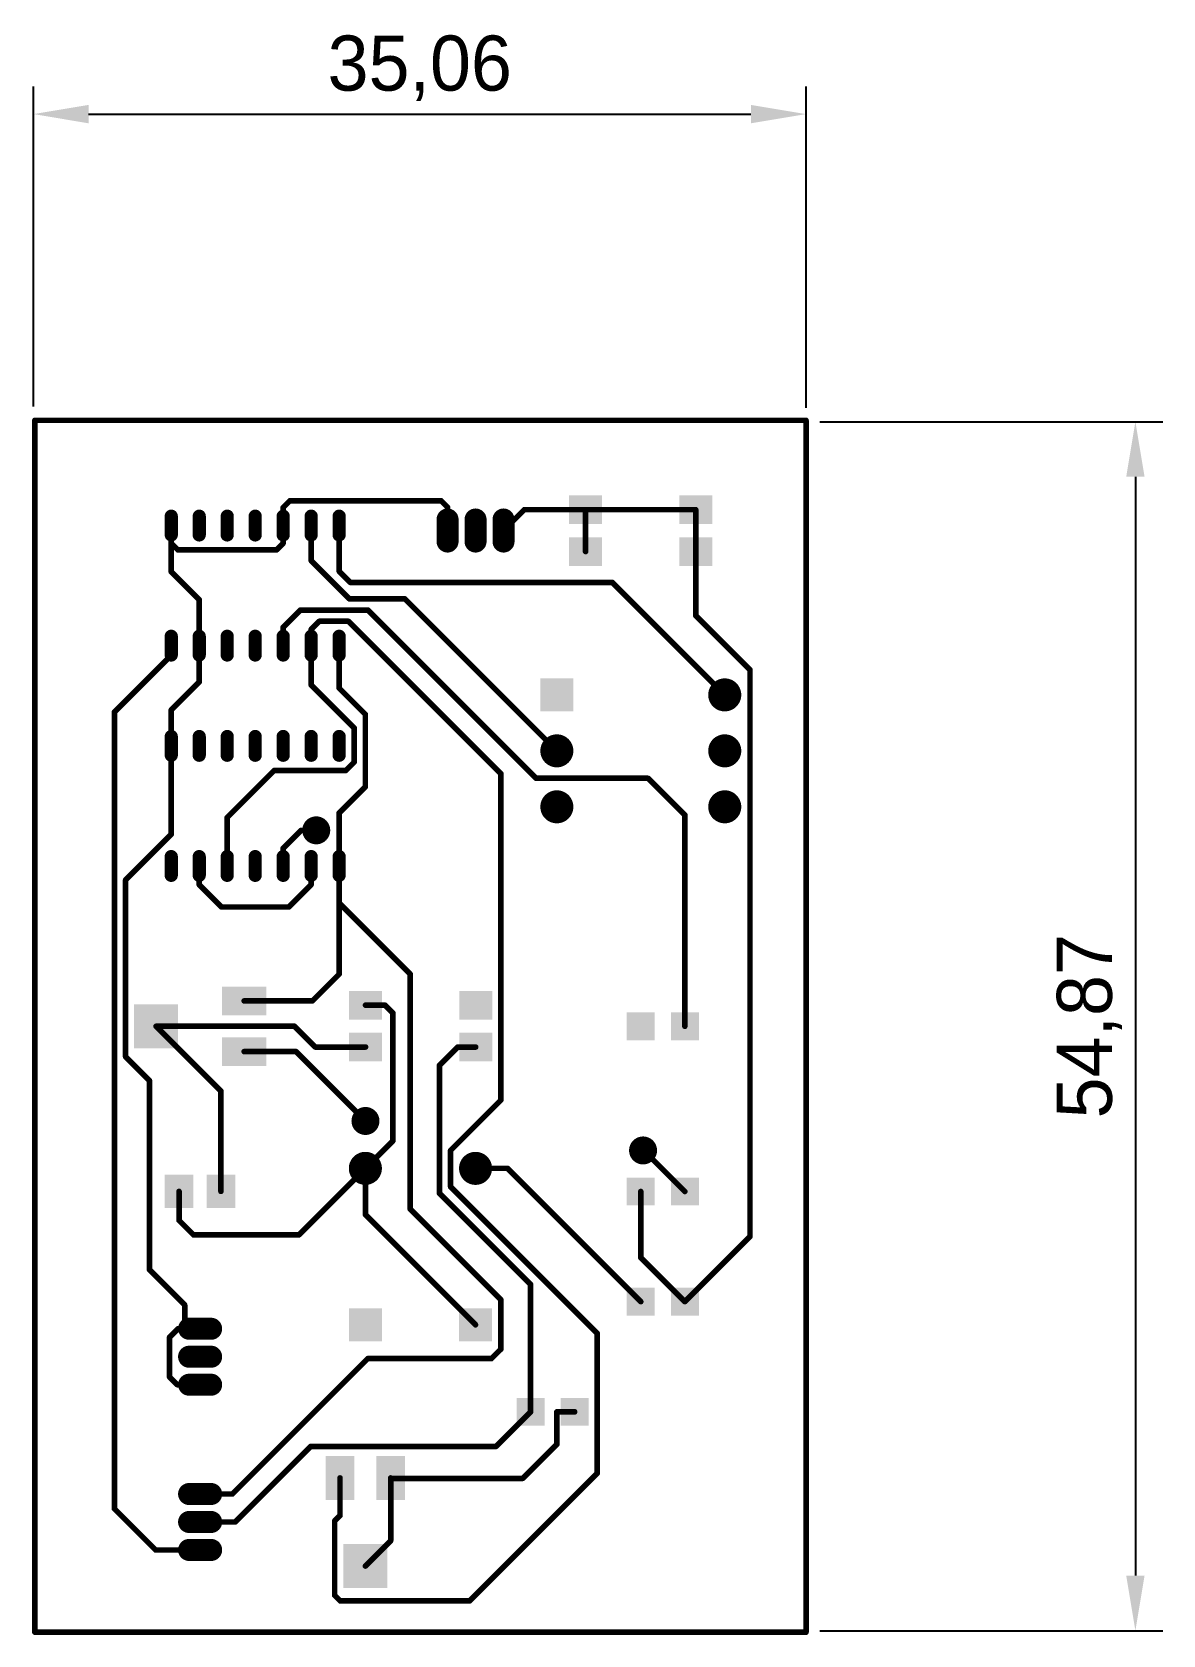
# Model space of a CAD drawing. Header units: millimetres. Extents: x -576 to 507, y -350 to 602.
# Drawn here: x -239.3 to -188, y -224.4 to -151.6 of the extents above; entities that cross this region are included whole.
import ezdxf

# ---------------------------------------------------------------- set-up
doc = ezdxf.new("R2010")
doc.units = ezdxf.units.MM
doc.layers.add('TopLayer', color=1, linetype='Continuous')
doc.dimstyles.new('ISO-25', dxfattribs={"dimtxt": 2.5, "dimasz": 2.5, "dimexe": 1.25, "dimexo": 0.625, "dimtad": 1, "dimtxsty": 'Standard', "dimcen": 2.5, "dimadec": 0, "dimazin": 0, "dimtfac": 1, "dimtmove": 0, "dimatfit": 3, "dimfxl": 1, "dimarcsym": 0})

# ---------------------------------------------------------------- blocks, each defined once
blk = doc.blocks.new('*D3')
at = {"color": 0, "lineweight": -2, "transparency": 16777216}
for p, q in [((-239.278, -168.604), (-239.278, -154.079)), ((-204.214, -168.667), (-204.214, -154.079)), ((-236.778, -155.329), (-206.714, -155.329))]:
    blk.add_line(p, q, dxfattribs=at)
at = {"color": 0, "transparency": 16777216}
for points in [[(-236.778, -154.913), (-236.778, -155.746), (-239.278, -155.329)], [(-206.714, -154.913), (-206.714, -155.746), (-204.214, -155.329)]]:
    blk.add_solid(points, dxfattribs=at)
at = {"layer": 'Defpoints', "color": 0, "transparency": 16777216}
for p in [(-204.214, -155.329), (-239.278, -169.229), (-204.214, -169.292)]:
    blk.add_point(p, dxfattribs=at)
at = {"color": 0, "transparency": 16777216, "insert": (-221.746, -153.246), "char_height": 2.5, "attachment_point": 5}
blk.add_mtext('35,06', dxfattribs=at)
blk = doc.blocks.new('*D4')
at = {"color": 0, "lineweight": -2, "transparency": 16777216}
for p, q in [((-203.589, -169.292), (-188.017, -169.292)), ((-189.267, -171.792), (-189.267, -221.665)), ((-203.589, -224.165), (-188.017, -224.165))]:
    blk.add_line(p, q, dxfattribs=at)
at = {"color": 0, "transparency": 16777216}
for points in [[(-189.683, -171.792), (-188.85, -171.792), (-189.267, -169.292)], [(-189.683, -221.665), (-188.85, -221.665), (-189.267, -224.165)]]:
    blk.add_solid(points, dxfattribs=at)
at = {"layer": 'Defpoints', "color": 0, "transparency": 16777216}
for p in [(-204.214, -169.292), (-204.214, -224.165), (-189.267, -224.165)]:
    blk.add_point(p, dxfattribs=at)
at = {"color": 0, "transparency": 16777216, "insert": (-191.35, -196.729), "char_height": 2.5, "attachment_point": 5, "rotation": 90}
blk.add_mtext('54,87', dxfattribs=at)

msp = doc.modelspace()

# ---------------------------------------------------------------- linework, layer by layer
at = {"layer": 'TopLayer'}
for points, const_width in [([(-239.214, -169.229), (-204.214, -169.229)], 0.254), ([(-239.214, -224.229), (-239.214, -169.229)], 0.254), ([(-204.214, -224.229), (-204.214, -169.229)], 0.254), ([(-227.944, -173.182), (-227.638, -172.876)], 0.254), ([(-227.944, -174.004), (-227.944, -173.182)], 0.254), ([(-227.638, -172.876), (-220.78, -172.876)], 0.254), ([(-220.78, -172.876), (-220.484, -173.172)], 0.254), ([(-220.484, -174.229), (-220.484, -173.172)], 0.254), ([(-233.024, -174.429), (-233.024, -173.579)], 0.6), ([(-231.754, -174.429), (-231.754, -173.579)], 0.6), ([(-230.484, -174.429), (-230.484, -173.579)], 0.6), ([(-229.214, -174.429), (-229.214, -173.579)], 0.6), ([(-227.944, -174.429), (-227.944, -173.579)], 0.6), ([(-226.674, -174.429), (-226.674, -173.579)], 0.6), ([(-225.404, -174.429), (-225.404, -173.579)], 0.6), ([(-220.484, -174.729), (-220.484, -173.729)], 1), ([(-219.214, -174.729), (-219.214, -173.729)], 1), ([(-217.944, -174.729), (-217.944, -173.729)], 1), ([(-217.944, -174.229), (-217, -173.284)], 0.254), ([(-217, -173.284), (-214.221, -173.284)], 0.254), ([(-214.221, -173.284), (-209.221, -173.284)], 0.254), ([(-214.221, -175.184), (-214.221, -173.284)], 0.254), ([(-209.221, -175.184), (-209.221, -173.284)], 0.254), ([(-233.024, -174.807), (-233.024, -174.004)], 0.254), ([(-227.944, -174.807), (-227.944, -174.004)], 0.254), ([(-226.674, -175.594), (-226.674, -174.004)], 0.254), ([(-225.404, -176.077), (-225.404, -174.004)], 0.254), ([(-233.024, -176.102), (-233.024, -174.807)], 0.254), ([(-233.024, -174.807), (-232.719, -175.111)], 0.254), ([(-232.719, -175.111), (-228.249, -175.111)], 0.254), ([(-228.249, -175.111), (-227.944, -174.807)], 0.254), ([(-209.221, -178.085), (-209.221, -175.184)], 0.254), ([(-233.024, -176.102), (-231.754, -177.372)], 0.254), ([(-226.674, -175.594), (-224.937, -177.332)], 0.254), ([(-225.404, -176.077), (-224.896, -176.585)], 0.254), ([(-224.896, -176.585), (-213.008, -176.585)], 0.254), ([(-213.008, -176.585), (-207.904, -181.689)], 0.254), ([(-231.754, -179.454), (-231.754, -177.372)], 0.254), ([(-224.937, -177.332), (-222.421, -177.332)], 0.254), ([(-222.421, -177.332), (-215.524, -184.229)], 0.254), ([(-227.944, -178.617), (-227.167, -177.84)], 0.254), ([(-227.167, -177.84), (-224.097, -177.84)], 0.254), ([(-226.674, -178.718), (-226.304, -178.348)], 0.254), ([(-226.304, -178.348), (-224.986, -178.348)], 0.254), ([(-224.986, -178.348), (-218.062, -185.271)], 0.254), ([(-224.097, -177.84), (-216.462, -185.475)], 0.254), ([(-209.221, -178.085), (-206.759, -180.547)], 0.254), ([(-233.024, -179.879), (-233.024, -179.029)], 0.6), ([(-231.754, -179.879), (-231.754, -179.029)], 0.6), ([(-230.484, -179.879), (-230.484, -179.029)], 0.6), ([(-229.214, -179.879), (-229.214, -179.029)], 0.6), ([(-227.944, -179.879), (-227.944, -179.029)], 0.6), ([(-227.944, -179.454), (-227.944, -178.617)], 0.254), ([(-226.674, -179.879), (-226.674, -179.029)], 0.6), ([(-226.674, -179.454), (-226.674, -178.718)], 0.254), ([(-225.404, -179.879), (-225.404, -179.029)], 0.6), ([(-233.024, -179.887), (-233.024, -179.454)], 0.254), ([(-231.754, -181.106), (-231.754, -179.454)], 0.254), ([(-226.674, -181.238), (-226.674, -179.454)], 0.254), ([(-225.404, -181.385), (-225.404, -179.454)], 0.254), ([(-235.603, -182.466), (-233.024, -179.887)], 0.254), ([(-206.759, -206.274), (-206.759, -180.547)], 0.254), ([(-233.024, -182.376), (-231.754, -181.106)], 0.254), ([(-226.674, -181.238), (-224.723, -183.189)], 0.254), ([(-225.404, -181.385), (-224.215, -182.574)], 0.254), ([(-235.603, -218.63), (-235.603, -182.466)], 0.254), ([(-233.024, -184.004), (-233.024, -182.376)], 0.254), ([(-224.215, -185.862), (-224.215, -182.574)], 0.254), ([(-233.024, -184.429), (-233.024, -183.579)], 0.6), ([(-231.754, -184.429), (-231.754, -183.579)], 0.6), ([(-230.484, -184.429), (-230.484, -183.579)], 0.6), ([(-229.214, -184.429), (-229.214, -183.579)], 0.6), ([(-227.944, -184.429), (-227.944, -183.579)], 0.6), ([(-226.674, -184.429), (-226.674, -183.579)], 0.6), ([(-225.404, -184.429), (-225.404, -183.579)], 0.6), ([(-224.723, -184.744), (-224.723, -183.189)], 0.254), ([(-233.024, -188.015), (-233.024, -184.004)], 0.254), ([(-225.098, -185.119), (-224.723, -184.744)], 0.254), ([(-230.484, -187.253), (-228.351, -185.119)], 0.254), ([(-228.351, -185.119), (-225.098, -185.119)], 0.254), ([(-218.062, -200.08), (-218.062, -185.271)], 0.254), ([(-216.462, -185.475), (-211.382, -185.475)], 0.254), ([(-211.382, -185.475), (-209.714, -187.143)], 0.254), ([(-225.404, -187.051), (-224.215, -185.862)], 0.254), ([(-225.404, -189.454), (-225.404, -187.051)], 0.254), ([(-230.484, -189.454), (-230.484, -187.253)], 0.254), ([(-209.714, -196.729), (-209.714, -187.143)], 0.254), ([(-235.095, -190.086), (-233.024, -188.015)], 0.254), ([(-227.944, -188.651), (-227.13, -187.837)], 0.254), ([(-227.13, -187.837), (-226.444, -187.837)], 0.254), ([(-233.024, -189.879), (-233.024, -189.029)], 0.6), ([(-231.754, -189.879), (-231.754, -189.029)], 0.6), ([(-230.484, -189.879), (-230.484, -189.029)], 0.6), ([(-229.214, -189.879), (-229.214, -189.029)], 0.6), ([(-227.944, -189.879), (-227.944, -189.029)], 0.6), ([(-227.944, -189.454), (-227.944, -188.651)], 0.254), ([(-226.674, -189.879), (-226.674, -189.029)], 0.6), ([(-225.404, -189.879), (-225.404, -189.029)], 0.6), ([(-231.754, -190.301), (-231.754, -189.454)], 0.254), ([(-226.674, -190.301), (-226.674, -189.454)], 0.254), ([(-225.404, -191.138), (-225.404, -189.454)], 0.254), ([(-235.095, -198.11), (-235.095, -190.086)], 0.254), ([(-231.754, -190.301), (-230.738, -191.317)], 0.254), ([(-227.69, -191.317), (-226.674, -190.301)], 0.254), ([(-230.738, -191.317), (-227.69, -191.317)], 0.254), ([(-225.404, -194.365), (-225.404, -191.138)], 0.254), ([(-225.404, -191.138), (-222.177, -194.365)], 0.254), ([(-226.618, -195.579), (-225.404, -194.365)], 0.254), ([(-222.177, -205.033), (-222.177, -194.365)], 0.254), ([(-229.714, -195.579), (-226.618, -195.579)], 0.254), ([(-224.207, -195.773), (-223.32, -195.773)], 0.254), ([(-223.32, -195.773), (-222.965, -196.129)], 0.254), ([(-222.965, -201.929), (-222.965, -196.129)], 0.254), ([(-233.714, -196.729), (-230.77, -199.673)], 0.254), ([(-233.714, -196.729), (-227.433, -196.729)], 0.254), ([(-227.433, -196.729), (-226.489, -197.673)], 0.254), ([(-229.714, -197.879), (-227.359, -197.879)], 0.254), ([(-227.359, -197.879), (-224.209, -201.028)], 0.254), ([(-226.489, -197.673), (-224.207, -197.673)], 0.254), ([(-220.853, -198.508), (-220.018, -197.673)], 0.254), ([(-220.018, -197.673), (-219.207, -197.673)], 0.254), ([(-235.095, -198.11), (-234.014, -199.191)], 0.254), ([(-220.853, -204.31), (-220.853, -198.508)], 0.254), ([(-234.014, -207.776), (-234.014, -199.191)], 0.254), ([(-230.77, -204.222), (-230.77, -199.673)], 0.254), ([(-220.345, -202.362), (-218.062, -200.08)], 0.254), ([(-224.214, -203.179), (-222.965, -201.929)], 0.254), ([(-220.345, -204.017), (-220.345, -202.362)], 0.254), ([(-211.611, -202.366), (-211.577, -202.366)], 0.254), ([(-211.577, -202.366), (-209.714, -204.229)], 0.254), ([(-227.237, -206.201), (-224.214, -203.179)], 0.254), ([(-224.214, -205.279), (-224.214, -203.179)], 0.254), ([(-219.214, -203.179), (-217.764, -203.179)], 0.254), ([(-217.764, -203.179), (-211.714, -209.229)], 0.254), ([(-232.67, -205.541), (-232.67, -204.222)], 0.254), ([(-220.853, -204.31), (-216.714, -208.449)], 0.254), ([(-220.345, -204.017), (-213.694, -210.668)], 0.254), ([(-211.714, -207.229), (-211.714, -204.229)], 0.254), ([(-224.214, -205.279), (-219.214, -210.279)], 0.254), ([(-222.177, -205.033), (-218.062, -209.148)], 0.254), ([(-232.67, -205.541), (-232.009, -206.201)], 0.254), ([(-232.009, -206.201), (-227.237, -206.201)], 0.254), ([(-209.714, -209.229), (-206.759, -206.274)], 0.254), ([(-211.714, -207.229), (-209.714, -209.229)], 0.254), ([(-234.014, -207.776), (-232.413, -209.376)], 0.254), ([(-216.714, -214.229), (-216.714, -208.449)], 0.254), ([(-232.413, -210.459), (-232.413, -209.376)], 0.254), ([(-218.062, -211.383), (-218.062, -209.148)], 0.254), ([(-232.214, -210.459), (-231.214, -210.459)], 1), ([(-233.099, -210.84), (-232.718, -210.459)], 0.254), ([(-233.099, -212.653), (-233.099, -210.84)], 0.254), ([(-232.718, -210.459), (-232.413, -210.459)], 0.254), ([(-232.413, -210.459), (-231.714, -210.459)], 0.254), ([(-213.694, -217.021), (-213.694, -210.668)], 0.254), ([(-232.214, -211.729), (-231.214, -211.729)], 1), ([(-230.252, -217.959), (-224.108, -211.814)], 0.254), ([(-224.108, -211.814), (-218.494, -211.814)], 0.254), ([(-218.494, -211.814), (-218.062, -211.383)], 0.254), ([(-233.099, -212.653), (-232.753, -212.999)], 0.254), ([(-232.753, -212.999), (-231.714, -212.999)], 0.254), ([(-232.214, -212.999), (-231.214, -212.999)], 1), ([(-218.288, -215.802), (-216.714, -214.229)], 0.254), ([(-215.522, -214.229), (-214.714, -214.229)], 0.254), ([(-215.522, -215.701), (-215.522, -214.229)], 0.254), ([(-230.125, -219.229), (-226.698, -215.802)], 0.254), ([(-226.698, -215.802), (-218.288, -215.802)], 0.254), ([(-217.072, -217.25), (-215.522, -215.701)], 0.254), ([(-232.214, -217.959), (-231.214, -217.959)], 1), ([(-225.364, -218.938), (-225.364, -217.229)], 0.254), ([(-223.064, -217.25), (-223.064, -217.229)], 0.254), ([(-223.064, -220.079), (-223.064, -217.25)], 0.254), ([(-223.064, -217.25), (-217.072, -217.25)], 0.254), ([(-219.485, -222.813), (-213.694, -217.021)], 0.254), ([(-231.714, -217.959), (-230.252, -217.959)], 0.254), ([(-235.603, -218.63), (-233.734, -220.499)], 0.254), ([(-232.214, -219.229), (-231.214, -219.229)], 1), ([(-225.606, -219.18), (-225.364, -218.938)], 0.254), ([(-231.714, -219.229), (-230.125, -219.229)], 0.254), ([(-225.606, -222.559), (-225.606, -219.18)], 0.254), ([(-233.734, -220.499), (-231.714, -220.499)], 0.254), ([(-232.214, -220.499), (-231.214, -220.499)], 1), ([(-224.214, -221.229), (-223.064, -220.079)], 0.254), ([(-225.606, -222.559), (-225.352, -222.813)], 0.254), ([(-225.352, -222.813), (-219.485, -222.813)], 0.254), ([(-239.214, -224.229), (-204.214, -224.229)], 0.254)]:
    msp.add_lwpolyline(points, dxfattribs=dict(at, const_width=const_width))
for points, const_width in [([(-239.278, -169.229, 1), (-239.151, -169.229, 1)], 0.127), ([(-239.278, -169.229, 1), (-239.151, -169.229, 1)], 0.127), ([(-204.278, -169.229, 1), (-204.151, -169.229, 1)], 0.127), ([(-204.278, -169.229, 1), (-204.151, -169.229, 1)], 0.127), ([(-228.008, -173.182, 1), (-227.881, -173.182, 1)], 0.127), ([(-228.008, -173.182, 1), (-227.881, -173.182, 1)], 0.127), ([(-227.702, -172.876, 1), (-227.575, -172.876, 1)], 0.127), ([(-227.702, -172.876, 1), (-227.575, -172.876, 1)], 0.127), ([(-220.844, -172.876, 1), (-220.717, -172.876, 1)], 0.127), ([(-220.844, -172.876, 1), (-220.717, -172.876, 1)], 0.127), ([(-220.548, -173.172, 1), (-220.421, -173.172, 1)], 0.127), ([(-220.548, -173.172, 1), (-220.421, -173.172, 1)], 0.127), ([(-233.174, -173.579, 1), (-232.874, -173.579, 1)], 0.3), ([(-231.904, -173.579, 1), (-231.604, -173.579, 1)], 0.3), ([(-230.634, -173.579, 1), (-230.334, -173.579, 1)], 0.3), ([(-229.364, -173.579, 1), (-229.064, -173.579, 1)], 0.3), ([(-228.094, -173.579, 1), (-227.794, -173.579, 1)], 0.3), ([(-226.824, -173.579, 1), (-226.524, -173.579, 1)], 0.3), ([(-225.554, -173.579, 1), (-225.254, -173.579, 1)], 0.3), ([(-220.734, -173.729, 1), (-220.234, -173.729, 1)], 0.5), ([(-219.464, -173.729, 1), (-218.964, -173.729, 1)], 0.5), ([(-218.194, -173.729, 1), (-217.694, -173.729, 1)], 0.5), ([(-217.063, -173.284, 1), (-216.936, -173.284, 1)], 0.127), ([(-217.063, -173.284, 1), (-216.936, -173.284, 1)], 0.127), ([(-214.285, -173.284, 1), (-214.158, -173.284, 1)], 0.127), ([(-214.285, -173.284, 1), (-214.158, -173.284, 1)], 0.127), ([(-214.285, -173.284, 1), (-214.158, -173.284, 1)], 0.127), ([(-209.285, -173.284, 1), (-209.158, -173.284, 1)], 0.127), ([(-209.285, -173.284, 1), (-209.158, -173.284, 1)], 0.127), ([(-233.174, -174.429, 1), (-232.874, -174.429, 1)], 0.3), ([(-233.088, -174.004, 1), (-232.961, -174.004, 1)], 0.127), ([(-231.904, -174.429, 1), (-231.604, -174.429, 1)], 0.3), ([(-230.634, -174.429, 1), (-230.334, -174.429, 1)], 0.3), ([(-229.364, -174.429, 1), (-229.064, -174.429, 1)], 0.3), ([(-228.094, -174.429, 1), (-227.794, -174.429, 1)], 0.3), ([(-228.008, -174.004, 1), (-227.881, -174.004, 1)], 0.127), ([(-228.008, -174.004, 1), (-227.881, -174.004, 1)], 0.127), ([(-226.824, -174.429, 1), (-226.524, -174.429, 1)], 0.3), ([(-226.738, -174.004, 1), (-226.611, -174.004, 1)], 0.127), ([(-225.554, -174.429, 1), (-225.254, -174.429, 1)], 0.3), ([(-225.468, -174.004, 1), (-225.341, -174.004, 1)], 0.127), ([(-220.734, -174.729, 1), (-220.234, -174.729, 1)], 0.5), ([(-220.548, -174.229, 1), (-220.421, -174.229, 1)], 0.127), ([(-219.464, -174.729, 1), (-218.964, -174.729, 1)], 0.5), ([(-218.194, -174.729, 1), (-217.694, -174.729, 1)], 0.5), ([(-218.008, -174.229, 1), (-217.881, -174.229, 1)], 0.127), ([(-233.088, -174.807, 1), (-232.961, -174.807, 1)], 0.127), ([(-233.088, -174.807, 1), (-232.961, -174.807, 1)], 0.127), ([(-233.088, -174.807, 1), (-232.961, -174.807, 1)], 0.127), ([(-232.783, -175.111, 1), (-232.656, -175.111, 1)], 0.127), ([(-232.783, -175.111, 1), (-232.656, -175.111, 1)], 0.127), ([(-228.313, -175.111, 1), (-228.186, -175.111, 1)], 0.127), ([(-228.313, -175.111, 1), (-228.186, -175.111, 1)], 0.127), ([(-228.008, -174.807, 1), (-227.881, -174.807, 1)], 0.127), ([(-228.008, -174.807, 1), (-227.881, -174.807, 1)], 0.127), ([(-214.285, -175.184, 1), (-214.158, -175.184, 1)], 0.127), ([(-209.285, -175.184, 1), (-209.158, -175.184, 1)], 0.127), ([(-209.285, -175.184, 1), (-209.158, -175.184, 1)], 0.127), ([(-233.088, -176.102, 1), (-232.961, -176.102, 1)], 0.127), ([(-233.088, -176.102, 1), (-232.961, -176.102, 1)], 0.127), ([(-226.738, -175.594, 1), (-226.611, -175.594, 1)], 0.127), ([(-226.738, -175.594, 1), (-226.611, -175.594, 1)], 0.127), ([(-225.468, -176.077, 1), (-225.341, -176.077, 1)], 0.127), ([(-225.468, -176.077, 1), (-225.341, -176.077, 1)], 0.127), ([(-224.96, -176.585, 1), (-224.833, -176.585, 1)], 0.127), ([(-224.96, -176.585, 1), (-224.833, -176.585, 1)], 0.127), ([(-213.072, -176.585, 1), (-212.945, -176.585, 1)], 0.127), ([(-213.072, -176.585, 1), (-212.945, -176.585, 1)], 0.127), ([(-231.818, -177.372, 1), (-231.691, -177.372, 1)], 0.127), ([(-231.818, -177.372, 1), (-231.691, -177.372, 1)], 0.127), ([(-225, -177.332, 1), (-224.873, -177.332, 1)], 0.127), ([(-225, -177.332, 1), (-224.873, -177.332, 1)], 0.127), ([(-222.485, -177.332, 1), (-222.358, -177.332, 1)], 0.127), ([(-222.485, -177.332, 1), (-222.358, -177.332, 1)], 0.127), ([(-227.231, -177.84, 1), (-227.104, -177.84, 1)], 0.127), ([(-227.231, -177.84, 1), (-227.104, -177.84, 1)], 0.127), ([(-226.367, -178.348, 1), (-226.24, -178.348, 1)], 0.127), ([(-226.367, -178.348, 1), (-226.24, -178.348, 1)], 0.127), ([(-225.05, -178.348, 1), (-224.923, -178.348, 1)], 0.127), ([(-225.05, -178.348, 1), (-224.923, -178.348, 1)], 0.127), ([(-224.161, -177.84, 1), (-224.034, -177.84, 1)], 0.127), ([(-224.161, -177.84, 1), (-224.034, -177.84, 1)], 0.127), ([(-209.285, -178.085, 1), (-209.158, -178.085, 1)], 0.127), ([(-209.285, -178.085, 1), (-209.158, -178.085, 1)], 0.127), ([(-233.174, -179.029, 1), (-232.874, -179.029, 1)], 0.3), ([(-231.904, -179.029, 1), (-231.604, -179.029, 1)], 0.3), ([(-230.634, -179.029, 1), (-230.334, -179.029, 1)], 0.3), ([(-229.364, -179.029, 1), (-229.064, -179.029, 1)], 0.3), ([(-228.094, -179.029, 1), (-227.794, -179.029, 1)], 0.3), ([(-228.008, -178.617, 1), (-227.881, -178.617, 1)], 0.127), ([(-228.008, -178.617, 1), (-227.881, -178.617, 1)], 0.127), ([(-226.824, -179.029, 1), (-226.524, -179.029, 1)], 0.3), ([(-226.738, -178.718, 1), (-226.611, -178.718, 1)], 0.127), ([(-226.738, -178.718, 1), (-226.611, -178.718, 1)], 0.127), ([(-225.554, -179.029, 1), (-225.254, -179.029, 1)], 0.3), ([(-233.174, -179.879, 1), (-232.874, -179.879, 1)], 0.3), ([(-233.088, -179.454, 1), (-232.961, -179.454, 1)], 0.127), ([(-231.904, -179.879, 1), (-231.604, -179.879, 1)], 0.3), ([(-231.818, -179.454, 1), (-231.691, -179.454, 1)], 0.127), ([(-231.818, -179.454, 1), (-231.691, -179.454, 1)], 0.127), ([(-230.634, -179.879, 1), (-230.334, -179.879, 1)], 0.3), ([(-229.364, -179.879, 1), (-229.064, -179.879, 1)], 0.3), ([(-228.094, -179.879, 1), (-227.794, -179.879, 1)], 0.3), ([(-228.008, -179.454, 1), (-227.881, -179.454, 1)], 0.127), ([(-226.824, -179.879, 1), (-226.524, -179.879, 1)], 0.3), ([(-226.738, -179.454, 1), (-226.611, -179.454, 1)], 0.127), ([(-226.738, -179.454, 1), (-226.611, -179.454, 1)], 0.127), ([(-225.554, -179.879, 1), (-225.254, -179.879, 1)], 0.3), ([(-225.468, -179.454, 1), (-225.341, -179.454, 1)], 0.127), ([(-233.088, -179.887, 1), (-232.961, -179.887, 1)], 0.127), ([(-233.088, -179.887, 1), (-232.961, -179.887, 1)], 0.127), ([(-206.823, -180.547, 1), (-206.696, -180.547, 1)], 0.127), ([(-206.823, -180.547, 1), (-206.696, -180.547, 1)], 0.127), ([(-231.818, -181.106, 1), (-231.691, -181.106, 1)], 0.127), ([(-231.818, -181.106, 1), (-231.691, -181.106, 1)], 0.127), ([(-226.738, -181.238, 1), (-226.611, -181.238, 1)], 0.127), ([(-226.738, -181.238, 1), (-226.611, -181.238, 1)], 0.127), ([(-208.279, -181.689, 1), (-207.529, -181.689, 1)], 0.75), ([(-225.468, -181.385, 1), (-225.341, -181.385, 1)], 0.127), ([(-225.468, -181.385, 1), (-225.341, -181.385, 1)], 0.127), ([(-207.968, -181.689, 1), (-207.841, -181.689, 1)], 0.127), ([(-235.667, -182.466, 1), (-235.54, -182.466, 1)], 0.127), ([(-235.667, -182.466, 1), (-235.54, -182.466, 1)], 0.127), ([(-233.088, -182.376, 1), (-232.961, -182.376, 1)], 0.127), ([(-233.088, -182.376, 1), (-232.961, -182.376, 1)], 0.127), ([(-224.279, -182.574, 1), (-224.152, -182.574, 1)], 0.127), ([(-224.279, -182.574, 1), (-224.152, -182.574, 1)], 0.127), ([(-233.174, -183.579, 1), (-232.874, -183.579, 1)], 0.3), ([(-231.904, -183.579, 1), (-231.604, -183.579, 1)], 0.3), ([(-230.634, -183.579, 1), (-230.334, -183.579, 1)], 0.3), ([(-229.364, -183.579, 1), (-229.064, -183.579, 1)], 0.3), ([(-228.094, -183.579, 1), (-227.794, -183.579, 1)], 0.3), ([(-226.824, -183.579, 1), (-226.524, -183.579, 1)], 0.3), ([(-225.554, -183.579, 1), (-225.254, -183.579, 1)], 0.3), ([(-224.787, -183.189, 1), (-224.66, -183.189, 1)], 0.127), ([(-224.787, -183.189, 1), (-224.66, -183.189, 1)], 0.127), ([(-233.088, -184.004, 1), (-232.961, -184.004, 1)], 0.127), ([(-233.088, -184.004, 1), (-232.961, -184.004, 1)], 0.127), ([(-215.899, -184.229, 1), (-215.149, -184.229, 1)], 0.75), ([(-208.279, -184.229, 1), (-207.529, -184.229, 1)], 0.75), ([(-233.174, -184.429, 1), (-232.874, -184.429, 1)], 0.3), ([(-231.904, -184.429, 1), (-231.604, -184.429, 1)], 0.3), ([(-230.634, -184.429, 1), (-230.334, -184.429, 1)], 0.3), ([(-229.364, -184.429, 1), (-229.064, -184.429, 1)], 0.3), ([(-228.094, -184.429, 1), (-227.794, -184.429, 1)], 0.3), ([(-226.824, -184.429, 1), (-226.524, -184.429, 1)], 0.3), ([(-225.554, -184.429, 1), (-225.254, -184.429, 1)], 0.3), ([(-224.787, -184.744, 1), (-224.66, -184.744, 1)], 0.127), ([(-224.787, -184.744, 1), (-224.66, -184.744, 1)], 0.127), ([(-215.588, -184.229, 1), (-215.461, -184.229, 1)], 0.127), ([(-228.414, -185.119, 1), (-228.287, -185.119, 1)], 0.127), ([(-228.414, -185.119, 1), (-228.287, -185.119, 1)], 0.127), ([(-225.162, -185.119, 1), (-225.035, -185.119, 1)], 0.127), ([(-225.162, -185.119, 1), (-225.035, -185.119, 1)], 0.127), ([(-218.126, -185.271, 1), (-217.999, -185.271, 1)], 0.127), ([(-218.126, -185.271, 1), (-217.999, -185.271, 1)], 0.127), ([(-216.526, -185.475, 1), (-216.399, -185.475, 1)], 0.127), ([(-216.526, -185.475, 1), (-216.399, -185.475, 1)], 0.127), ([(-211.446, -185.475, 1), (-211.319, -185.475, 1)], 0.127), ([(-211.446, -185.475, 1), (-211.319, -185.475, 1)], 0.127), ([(-224.279, -185.862, 1), (-224.152, -185.862, 1)], 0.127), ([(-224.279, -185.862, 1), (-224.152, -185.862, 1)], 0.127), ([(-215.899, -186.769, 1), (-215.149, -186.769, 1)], 0.75), ([(-208.279, -186.769, 1), (-207.529, -186.769, 1)], 0.75), ([(-225.468, -187.051, 1), (-225.341, -187.051, 1)], 0.127), ([(-225.468, -187.051, 1), (-225.341, -187.051, 1)], 0.127), ([(-230.548, -187.253, 1), (-230.421, -187.253, 1)], 0.127), ([(-230.548, -187.253, 1), (-230.421, -187.253, 1)], 0.127), ([(-226.762, -187.837, 1), (-226.127, -187.837, 1)], 0.635), ([(-209.778, -187.143, 1), (-209.651, -187.143, 1)], 0.127), ([(-209.778, -187.143, 1), (-209.651, -187.143, 1)], 0.127), ([(-233.088, -188.015, 1), (-232.961, -188.015, 1)], 0.127), ([(-233.088, -188.015, 1), (-232.961, -188.015, 1)], 0.127), ([(-227.194, -187.837, 1), (-227.067, -187.837, 1)], 0.127), ([(-227.194, -187.837, 1), (-227.067, -187.837, 1)], 0.127), ([(-226.508, -187.837, 1), (-226.381, -187.837, 1)], 0.127), ([(-233.174, -189.029, 1), (-232.874, -189.029, 1)], 0.3), ([(-231.904, -189.029, 1), (-231.604, -189.029, 1)], 0.3), ([(-230.634, -189.029, 1), (-230.334, -189.029, 1)], 0.3), ([(-229.364, -189.029, 1), (-229.064, -189.029, 1)], 0.3), ([(-228.094, -189.029, 1), (-227.794, -189.029, 1)], 0.3), ([(-228.008, -188.651, 1), (-227.881, -188.651, 1)], 0.127), ([(-228.008, -188.651, 1), (-227.881, -188.651, 1)], 0.127), ([(-226.824, -189.029, 1), (-226.524, -189.029, 1)], 0.3), ([(-225.554, -189.029, 1), (-225.254, -189.029, 1)], 0.3), ([(-233.174, -189.879, 1), (-232.874, -189.879, 1)], 0.3), ([(-231.904, -189.879, 1), (-231.604, -189.879, 1)], 0.3), ([(-231.818, -189.454, 1), (-231.691, -189.454, 1)], 0.127), ([(-230.634, -189.879, 1), (-230.334, -189.879, 1)], 0.3), ([(-230.548, -189.454, 1), (-230.421, -189.454, 1)], 0.127), ([(-229.364, -189.879, 1), (-229.064, -189.879, 1)], 0.3), ([(-228.094, -189.879, 1), (-227.794, -189.879, 1)], 0.3), ([(-228.008, -189.454, 1), (-227.881, -189.454, 1)], 0.127), ([(-226.824, -189.879, 1), (-226.524, -189.879, 1)], 0.3), ([(-226.738, -189.454, 1), (-226.611, -189.454, 1)], 0.127), ([(-225.554, -189.879, 1), (-225.254, -189.879, 1)], 0.3), ([(-225.468, -189.454, 1), (-225.341, -189.454, 1)], 0.127), ([(-225.468, -189.454, 1), (-225.341, -189.454, 1)], 0.127), ([(-235.159, -190.086, 1), (-235.032, -190.086, 1)], 0.127), ([(-235.159, -190.086, 1), (-235.032, -190.086, 1)], 0.127), ([(-231.818, -190.301, 1), (-231.691, -190.301, 1)], 0.127), ([(-231.818, -190.301, 1), (-231.691, -190.301, 1)], 0.127), ([(-226.738, -190.301, 1), (-226.611, -190.301, 1)], 0.127), ([(-226.738, -190.301, 1), (-226.611, -190.301, 1)], 0.127), ([(-230.802, -191.317, 1), (-230.675, -191.317, 1)], 0.127), ([(-230.802, -191.317, 1), (-230.675, -191.317, 1)], 0.127), ([(-227.754, -191.317, 1), (-227.627, -191.317, 1)], 0.127), ([(-227.754, -191.317, 1), (-227.627, -191.317, 1)], 0.127), ([(-225.468, -191.138, 1), (-225.341, -191.138, 1)], 0.127), ([(-225.468, -191.138, 1), (-225.341, -191.138, 1)], 0.127), ([(-225.468, -191.138, 1), (-225.341, -191.138, 1)], 0.127), ([(-225.468, -194.365, 1), (-225.341, -194.365, 1)], 0.127), ([(-225.468, -194.365, 1), (-225.341, -194.365, 1)], 0.127), ([(-222.241, -194.365, 1), (-222.114, -194.365, 1)], 0.127), ([(-222.241, -194.365, 1), (-222.114, -194.365, 1)], 0.127), ([(-229.778, -195.579, 1), (-229.651, -195.579, 1)], 0.127), ([(-226.682, -195.579, 1), (-226.555, -195.579, 1)], 0.127), ([(-226.682, -195.579, 1), (-226.555, -195.579, 1)], 0.127), ([(-224.271, -195.773, 1), (-224.144, -195.773, 1)], 0.127), ([(-223.384, -195.773, 1), (-223.257, -195.773, 1)], 0.127), ([(-223.384, -195.773, 1), (-223.257, -195.773, 1)], 0.127), ([(-223.028, -196.129, 1), (-222.901, -196.129, 1)], 0.127), ([(-223.028, -196.129, 1), (-222.901, -196.129, 1)], 0.127), ([(-233.778, -196.729, 1), (-233.651, -196.729, 1)], 0.127), ([(-233.778, -196.729, 1), (-233.651, -196.729, 1)], 0.127), ([(-227.497, -196.729, 1), (-227.37, -196.729, 1)], 0.127), ([(-227.497, -196.729, 1), (-227.37, -196.729, 1)], 0.127), ([(-209.778, -196.729, 1), (-209.651, -196.729, 1)], 0.127), ([(-229.778, -197.879, 1), (-229.651, -197.879, 1)], 0.127), ([(-227.422, -197.879, 1), (-227.295, -197.879, 1)], 0.127), ([(-227.422, -197.879, 1), (-227.295, -197.879, 1)], 0.127), ([(-226.552, -197.673, 1), (-226.425, -197.673, 1)], 0.127), ([(-226.552, -197.673, 1), (-226.425, -197.673, 1)], 0.127), ([(-224.271, -197.673, 1), (-224.144, -197.673, 1)], 0.127), ([(-220.082, -197.673, 1), (-219.955, -197.673, 1)], 0.127), ([(-220.082, -197.673, 1), (-219.955, -197.673, 1)], 0.127), ([(-219.271, -197.673, 1), (-219.144, -197.673, 1)], 0.127), ([(-235.159, -198.11, 1), (-235.032, -198.11, 1)], 0.127), ([(-235.159, -198.11, 1), (-235.032, -198.11, 1)], 0.127), ([(-220.917, -198.508, 1), (-220.79, -198.508, 1)], 0.127), ([(-220.917, -198.508, 1), (-220.79, -198.508, 1)], 0.127), ([(-234.077, -199.191, 1), (-233.95, -199.191, 1)], 0.127), ([(-234.077, -199.191, 1), (-233.95, -199.191, 1)], 0.127), ([(-230.833, -199.673, 1), (-230.706, -199.673, 1)], 0.127), ([(-230.833, -199.673, 1), (-230.706, -199.673, 1)], 0.127), ([(-218.126, -200.08, 1), (-217.999, -200.08, 1)], 0.127), ([(-218.126, -200.08, 1), (-217.999, -200.08, 1)], 0.127), ([(-224.527, -201.028, 1), (-223.892, -201.028, 1)], 0.635), ([(-224.273, -201.028, 1), (-224.146, -201.028, 1)], 0.127), ([(-223.028, -201.929, 1), (-222.901, -201.929, 1)], 0.127), ([(-223.028, -201.929, 1), (-222.901, -201.929, 1)], 0.127), ([(-220.409, -202.362, 1), (-220.282, -202.362, 1)], 0.127), ([(-220.409, -202.362, 1), (-220.282, -202.362, 1)], 0.127), ([(-211.928, -202.366, 1), (-211.293, -202.366, 1)], 0.635), ([(-211.674, -202.366, 1), (-211.547, -202.366, 1)], 0.127), ([(-211.641, -202.366, 1), (-211.514, -202.366, 1)], 0.127), ([(-211.641, -202.366, 1), (-211.514, -202.366, 1)], 0.127), ([(-224.589, -203.179, 1), (-223.839, -203.179, 1)], 0.75), ([(-219.589, -203.179, 1), (-218.839, -203.179, 1)], 0.75), ([(-224.278, -203.179, 1), (-224.151, -203.179, 1)], 0.127), ([(-224.278, -203.179, 1), (-224.151, -203.179, 1)], 0.127), ([(-224.278, -203.179, 1), (-224.151, -203.179, 1)], 0.127), ([(-219.278, -203.179, 1), (-219.151, -203.179, 1)], 0.127), ([(-217.828, -203.179, 1), (-217.701, -203.179, 1)], 0.127), ([(-217.828, -203.179, 1), (-217.701, -203.179, 1)], 0.127), ([(-232.733, -204.222, 1), (-232.606, -204.222, 1)], 0.127), ([(-230.833, -204.222, 1), (-230.706, -204.222, 1)], 0.127), ([(-220.917, -204.31, 1), (-220.79, -204.31, 1)], 0.127), ([(-220.917, -204.31, 1), (-220.79, -204.31, 1)], 0.127), ([(-220.409, -204.017, 1), (-220.282, -204.017, 1)], 0.127), ([(-220.409, -204.017, 1), (-220.282, -204.017, 1)], 0.127), ([(-211.778, -204.229, 1), (-211.651, -204.229, 1)], 0.127), ([(-209.778, -204.229, 1), (-209.651, -204.229, 1)], 0.127), ([(-224.278, -205.279, 1), (-224.151, -205.279, 1)], 0.127), ([(-224.278, -205.279, 1), (-224.151, -205.279, 1)], 0.127), ([(-222.241, -205.033, 1), (-222.114, -205.033, 1)], 0.127), ([(-222.241, -205.033, 1), (-222.114, -205.033, 1)], 0.127), ([(-232.733, -205.541, 1), (-232.606, -205.541, 1)], 0.127), ([(-232.733, -205.541, 1), (-232.606, -205.541, 1)], 0.127), ([(-232.073, -206.201, 1), (-231.946, -206.201, 1)], 0.127), ([(-232.073, -206.201, 1), (-231.946, -206.201, 1)], 0.127), ([(-227.3, -206.201, 1), (-227.173, -206.201, 1)], 0.127), ([(-227.3, -206.201, 1), (-227.173, -206.201, 1)], 0.127), ([(-206.823, -206.274, 1), (-206.696, -206.274, 1)], 0.127), ([(-206.823, -206.274, 1), (-206.696, -206.274, 1)], 0.127), ([(-211.778, -207.229, 1), (-211.651, -207.229, 1)], 0.127), ([(-211.778, -207.229, 1), (-211.651, -207.229, 1)], 0.127), ([(-234.077, -207.776, 1), (-233.95, -207.776, 1)], 0.127), ([(-234.077, -207.776, 1), (-233.95, -207.776, 1)], 0.127), ([(-216.778, -208.449, 1), (-216.651, -208.449, 1)], 0.127), ([(-216.778, -208.449, 1), (-216.651, -208.449, 1)], 0.127), ([(-232.477, -209.376, 1), (-232.35, -209.376, 1)], 0.127), ([(-232.477, -209.376, 1), (-232.35, -209.376, 1)], 0.127), ([(-218.126, -209.148, 1), (-217.999, -209.148, 1)], 0.127), ([(-218.126, -209.148, 1), (-217.999, -209.148, 1)], 0.127), ([(-211.778, -209.229, 1), (-211.651, -209.229, 1)], 0.127), ([(-209.778, -209.229, 1), (-209.651, -209.229, 1)], 0.127), ([(-209.778, -209.229, 1), (-209.651, -209.229, 1)], 0.127), ([(-232.464, -210.459, 1), (-231.964, -210.459, 1)], 0.5), ([(-231.464, -210.459, 1), (-230.964, -210.459, 1)], 0.5), ([(-219.278, -210.279, 1), (-219.151, -210.279, 1)], 0.127), ([(-233.163, -210.84, 1), (-233.036, -210.84, 1)], 0.127), ([(-233.163, -210.84, 1), (-233.036, -210.84, 1)], 0.127), ([(-232.782, -210.459, 1), (-232.655, -210.459, 1)], 0.127), ([(-232.782, -210.459, 1), (-232.655, -210.459, 1)], 0.127), ([(-232.477, -210.459, 1), (-232.35, -210.459, 1)], 0.127), ([(-232.477, -210.459, 1), (-232.35, -210.459, 1)], 0.127), ([(-232.477, -210.459, 1), (-232.35, -210.459, 1)], 0.127), ([(-231.778, -210.459, 1), (-231.651, -210.459, 1)], 0.127), ([(-213.757, -210.668, 1), (-213.63, -210.668, 1)], 0.127), ([(-213.757, -210.668, 1), (-213.63, -210.668, 1)], 0.127), ([(-232.464, -211.729, 1), (-231.964, -211.729, 1)], 0.5), ([(-231.464, -211.729, 1), (-230.964, -211.729, 1)], 0.5), ([(-224.171, -211.814, 1), (-224.044, -211.814, 1)], 0.127), ([(-224.171, -211.814, 1), (-224.044, -211.814, 1)], 0.127), ([(-218.558, -211.814, 1), (-218.431, -211.814, 1)], 0.127), ([(-218.558, -211.814, 1), (-218.431, -211.814, 1)], 0.127), ([(-218.126, -211.383, 1), (-217.999, -211.383, 1)], 0.127), ([(-218.126, -211.383, 1), (-217.999, -211.383, 1)], 0.127), ([(-233.163, -212.653, 1), (-233.036, -212.653, 1)], 0.127), ([(-233.163, -212.653, 1), (-233.036, -212.653, 1)], 0.127), ([(-232.817, -212.999, 1), (-232.69, -212.999, 1)], 0.127), ([(-232.817, -212.999, 1), (-232.69, -212.999, 1)], 0.127), ([(-232.464, -212.999, 1), (-231.964, -212.999, 1)], 0.5), ([(-231.778, -212.999, 1), (-231.651, -212.999, 1)], 0.127), ([(-231.464, -212.999, 1), (-230.964, -212.999, 1)], 0.5), ([(-216.778, -214.229, 1), (-216.651, -214.229, 1)], 0.127), ([(-216.778, -214.229, 1), (-216.651, -214.229, 1)], 0.127), ([(-215.586, -214.229, 1), (-215.459, -214.229, 1)], 0.127), ([(-215.586, -214.229, 1), (-215.459, -214.229, 1)], 0.127), ([(-214.778, -214.229, 1), (-214.651, -214.229, 1)], 0.127), ([(-226.762, -215.802, 1), (-226.635, -215.802, 1)], 0.127), ([(-226.762, -215.802, 1), (-226.635, -215.802, 1)], 0.127), ([(-218.351, -215.802, 1), (-218.224, -215.802, 1)], 0.127), ([(-218.351, -215.802, 1), (-218.224, -215.802, 1)], 0.127), ([(-215.586, -215.701, 1), (-215.459, -215.701, 1)], 0.127), ([(-215.586, -215.701, 1), (-215.459, -215.701, 1)], 0.127), ([(-232.464, -217.959, 1), (-231.964, -217.959, 1)], 0.5), ([(-231.464, -217.959, 1), (-230.964, -217.959, 1)], 0.5), ([(-225.428, -217.229, 1), (-225.301, -217.229, 1)], 0.127), ([(-223.128, -217.229, 1), (-223.001, -217.229, 1)], 0.127), ([(-223.128, -217.25, 1), (-223.001, -217.25, 1)], 0.127), ([(-223.128, -217.25, 1), (-223.001, -217.25, 1)], 0.127), ([(-223.128, -217.25, 1), (-223.001, -217.25, 1)], 0.127), ([(-217.135, -217.25, 1), (-217.008, -217.25, 1)], 0.127), ([(-217.135, -217.25, 1), (-217.008, -217.25, 1)], 0.127), ([(-213.757, -217.021, 1), (-213.63, -217.021, 1)], 0.127), ([(-213.757, -217.021, 1), (-213.63, -217.021, 1)], 0.127), ([(-231.778, -217.959, 1), (-231.651, -217.959, 1)], 0.127), ([(-230.315, -217.959, 1), (-230.188, -217.959, 1)], 0.127), ([(-230.315, -217.959, 1), (-230.188, -217.959, 1)], 0.127), ([(-235.667, -218.63, 1), (-235.54, -218.63, 1)], 0.127), ([(-235.667, -218.63, 1), (-235.54, -218.63, 1)], 0.127), ([(-232.464, -219.229, 1), (-231.964, -219.229, 1)], 0.5), ([(-231.464, -219.229, 1), (-230.964, -219.229, 1)], 0.5), ([(-225.428, -218.938, 1), (-225.301, -218.938, 1)], 0.127), ([(-225.428, -218.938, 1), (-225.301, -218.938, 1)], 0.127), ([(-231.778, -219.229, 1), (-231.651, -219.229, 1)], 0.127), ([(-230.188, -219.229, 1), (-230.061, -219.229, 1)], 0.127), ([(-230.188, -219.229, 1), (-230.061, -219.229, 1)], 0.127), ([(-225.67, -219.18, 1), (-225.543, -219.18, 1)], 0.127), ([(-225.67, -219.18, 1), (-225.543, -219.18, 1)], 0.127), ([(-233.798, -220.499, 1), (-233.671, -220.499, 1)], 0.127), ([(-233.798, -220.499, 1), (-233.671, -220.499, 1)], 0.127), ([(-232.464, -220.499, 1), (-231.964, -220.499, 1)], 0.5), ([(-231.778, -220.499, 1), (-231.651, -220.499, 1)], 0.127), ([(-231.464, -220.499, 1), (-230.964, -220.499, 1)], 0.5), ([(-223.128, -220.079, 1), (-223.001, -220.079, 1)], 0.127), ([(-223.128, -220.079, 1), (-223.001, -220.079, 1)], 0.127), ([(-224.278, -221.229, 1), (-224.151, -221.229, 1)], 0.127), ([(-225.67, -222.559, 1), (-225.543, -222.559, 1)], 0.127), ([(-225.67, -222.559, 1), (-225.543, -222.559, 1)], 0.127), ([(-225.416, -222.813, 1), (-225.289, -222.813, 1)], 0.127), ([(-225.416, -222.813, 1), (-225.289, -222.813, 1)], 0.127), ([(-219.548, -222.813, 1), (-219.421, -222.813, 1)], 0.127), ([(-219.548, -222.813, 1), (-219.421, -222.813, 1)], 0.127), ([(-239.278, -224.229, 1), (-239.151, -224.229, 1)], 0.127), ([(-239.278, -224.229, 1), (-239.151, -224.229, 1)], 0.127), ([(-204.278, -224.229, 1), (-204.151, -224.229, 1)], 0.127), ([(-204.278, -224.229, 1), (-204.151, -224.229, 1)], 0.127)]:
    msp.add_lwpolyline(points, format="xyb", close=True, dxfattribs=dict(at, const_width=const_width))
for points in [[(-214.971, -172.634), (-214.971, -173.934), (-213.471, -172.634), (-213.471, -173.934)], [(-209.971, -172.634), (-209.971, -173.934), (-208.471, -172.634), (-208.471, -173.934)], [(-214.971, -174.534), (-214.971, -175.834), (-213.471, -174.534), (-213.471, -175.834)], [(-209.971, -174.534), (-209.971, -175.834), (-208.471, -174.534), (-208.471, -175.834)], [(-216.274, -182.439), (-214.774, -182.439), (-216.274, -180.939), (-214.774, -180.939)], [(-230.714, -194.929), (-230.714, -196.229), (-228.714, -194.929), (-228.714, -196.229)], [(-223.457, -196.423), (-223.457, -195.123), (-224.957, -196.423), (-224.957, -195.123)], [(-218.457, -196.423), (-218.457, -195.123), (-219.957, -196.423), (-219.957, -195.123)], [(-234.714, -195.729), (-234.714, -197.729), (-232.714, -195.729), (-232.714, -197.729)], [(-212.349, -197.364), (-211.079, -197.364), (-212.349, -196.094), (-211.079, -196.094)], [(-210.349, -197.364), (-209.079, -197.364), (-210.349, -196.094), (-209.079, -196.094)], [(-223.457, -198.323), (-223.457, -197.023), (-224.957, -198.323), (-224.957, -197.023)], [(-218.457, -198.323), (-218.457, -197.023), (-219.957, -198.323), (-219.957, -197.023)], [(-230.714, -197.229), (-230.714, -198.529), (-228.714, -197.229), (-228.714, -198.529)], [(-232.02, -203.472), (-233.32, -203.472), (-232.02, -204.972), (-233.32, -204.972)], [(-230.12, -203.472), (-231.42, -203.472), (-230.12, -204.972), (-231.42, -204.972)], [(-212.349, -204.864), (-211.079, -204.864), (-212.349, -203.594), (-211.079, -203.594)], [(-210.349, -204.864), (-209.079, -204.864), (-210.349, -203.594), (-209.079, -203.594)], [(-212.349, -209.864), (-211.079, -209.864), (-212.349, -208.594), (-211.079, -208.594)], [(-210.349, -209.864), (-209.079, -209.864), (-210.349, -208.594), (-209.079, -208.594)], [(-224.964, -209.529), (-224.964, -211.029), (-223.464, -209.529), (-223.464, -211.029)], [(-219.964, -209.529), (-219.964, -211.029), (-218.464, -209.529), (-218.464, -211.029)], [(-217.349, -214.864), (-216.079, -214.864), (-217.349, -213.594), (-216.079, -213.594)], [(-215.349, -214.864), (-214.079, -214.864), (-215.349, -213.594), (-214.079, -213.594)], [(-226.014, -218.229), (-224.714, -218.229), (-226.014, -216.229), (-224.714, -216.229)], [(-223.714, -218.229), (-222.414, -218.229), (-223.714, -216.229), (-222.414, -216.229)], [(-225.214, -222.229), (-223.214, -222.229), (-225.214, -220.229), (-223.214, -220.229)]]:
    msp.add_solid(points, dxfattribs=at)

# ---------------------------------------------------------------- dimensions: what is measured, and where the dimension line sits
dim = msp.add_linear_dim(base=(-204.214, -155.329), p1=(-239.278, -169.229), p2=(-204.214, -169.292), dimstyle='ISO-25')
dim.commit()
dim.dimension.update_dxf_attribs({"geometry": '*D3', "text_midpoint": (-221.746, -153.246)})
dim = msp.add_linear_dim(base=(-189.267, -224.165), p1=(-204.214, -169.292), p2=(-204.214, -224.165), angle=90, dimstyle='ISO-25')
dim.commit()
dim.dimension.update_dxf_attribs({"geometry": '*D4', "text_midpoint": (-191.35, -196.729)})

doc.saveas('drawing.dxf')
